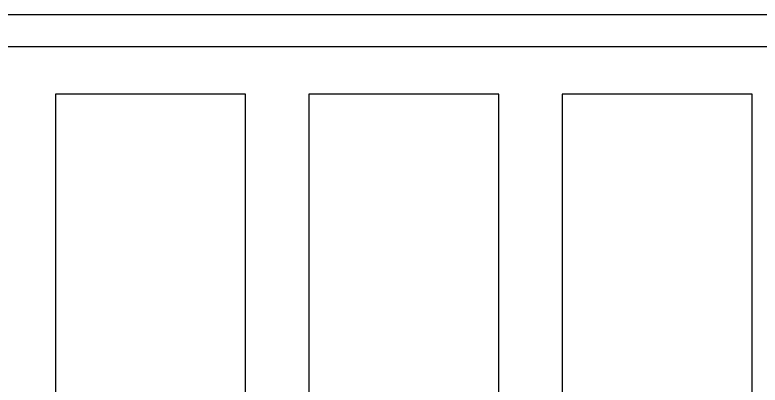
# Model space of a CAD drawing. Header units: millimetres. Extents: x -794334 to -714814, y -17806 to 22403.
# Drawn here: x -765095 to -763919, y -3256 to -2671 of the extents above; entities that cross this region are included whole.
import ezdxf
from ezdxf.xclip import XClip

# ---------------------------------------------------------------- set-up
doc = ezdxf.new("R2010")
doc.units = ezdxf.units.MM
doc.header["$XCLIPFRAME"] = 0
for name, color, linetype in [('000 - WIPEOUT', 250, 'Continuous'), ('A04_TUBE SERIES', 2, 'Continuous'), ('A11_ALU.SOLID SHEET', 2, 'Continuous')]:
    doc.layers.add(name, color=color, linetype=linetype)

# ---------------------------------------------------------------- blocks, each defined once
blk = doc.blocks.new('*U1240')
at = {"color": 3}
for points in [[(-437.5, 950), (437.5, 950), (437.5, 650), (-437.5, 650)], [(-437.5, 550), (437.5, 550), (437.5, 250), (-437.5, 250)], [(-437.5, 150), (437.5, 150), (437.5, -150), (-437.5, -150)]]:
    blk.add_wipeout(points, dxfattribs=at).dxf.layer = '000 - WIPEOUT'
at = {"layer": 'A11_ALU.SOLID SHEET', "color": 0, "linetype": 'ByBlock'}
for points in [[(-437.5, 650), (437.5, 650), (437.5, 950), (-437.5, 950)], [(-437.5, 250), (437.5, 250), (437.5, 550), (-437.5, 550)], [(-437.5, -150), (437.5, -150), (437.5, 150), (-437.5, 150)]]:
    blk.add_lwpolyline(points, close=True, dxfattribs=at)
blk = doc.blocks.new('*U1630')
at = {"layer": 'A11_ALU.SOLID SHEET', "color": 0, "linetype": 'ByBlock', "rotation": 90}
blk.add_blockref('*U1240', (-19400, -6813), dxfattribs=at)
blk = doc.blocks.new('*U1450')
blk.add_attdef('EXTR.OVL-LENGTH_', (-25, -59.1), '', height=5)
blk.add_wipeout([(-25, -25), (25, 25), (25, 13422), (-25, 13472)]).dxf.layer = '000 - WIPEOUT'
at = {"layer": 'A04_TUBE SERIES', "color": 0}
blk.add_lwpolyline([(-25, -25), (25, 25), (25, 13422), (-25, 13472)], close=True, dxfattribs=at)
blk = doc.blocks.new('A$Ce4e27ef8')
at = {"layer": 'A04_TUBE SERIES', "color": 2, "rotation": 90}
blk.add_blockref('*U1450', (13472, 25), dxfattribs=at)
blk = doc.blocks.new('*U1629')
at = {"layer": 'A11_ALU.SOLID SHEET'}
blk.add_blockref('A$Ce4e27ef8', (-23950, -6300.5), dxfattribs=at)

msp = doc.modelspace()

# ---------------------------------------------------------------- block references
at = {"layer": 'A11_ALU.SOLID SHEET'}
ref = msp.add_blockref('*U1630', (-744681.2, 3579), dxfattribs=at)
XClip(ref).set_block_clipping_path([(-45802.4668593339, -9620.0029952967), (23702.8690583039, 10334.9999958097)])

# ---------------------------------------------------------------- next in the draw order: block references
ref = msp.add_blockref('*U1629', (-744681.2, 3579))
XClip(ref).set_block_clipping_path([(-45802.4668593339, -9620.0029952967), (23702.8690583039, 10334.9999958097)])

doc.saveas('drawing.dxf')
